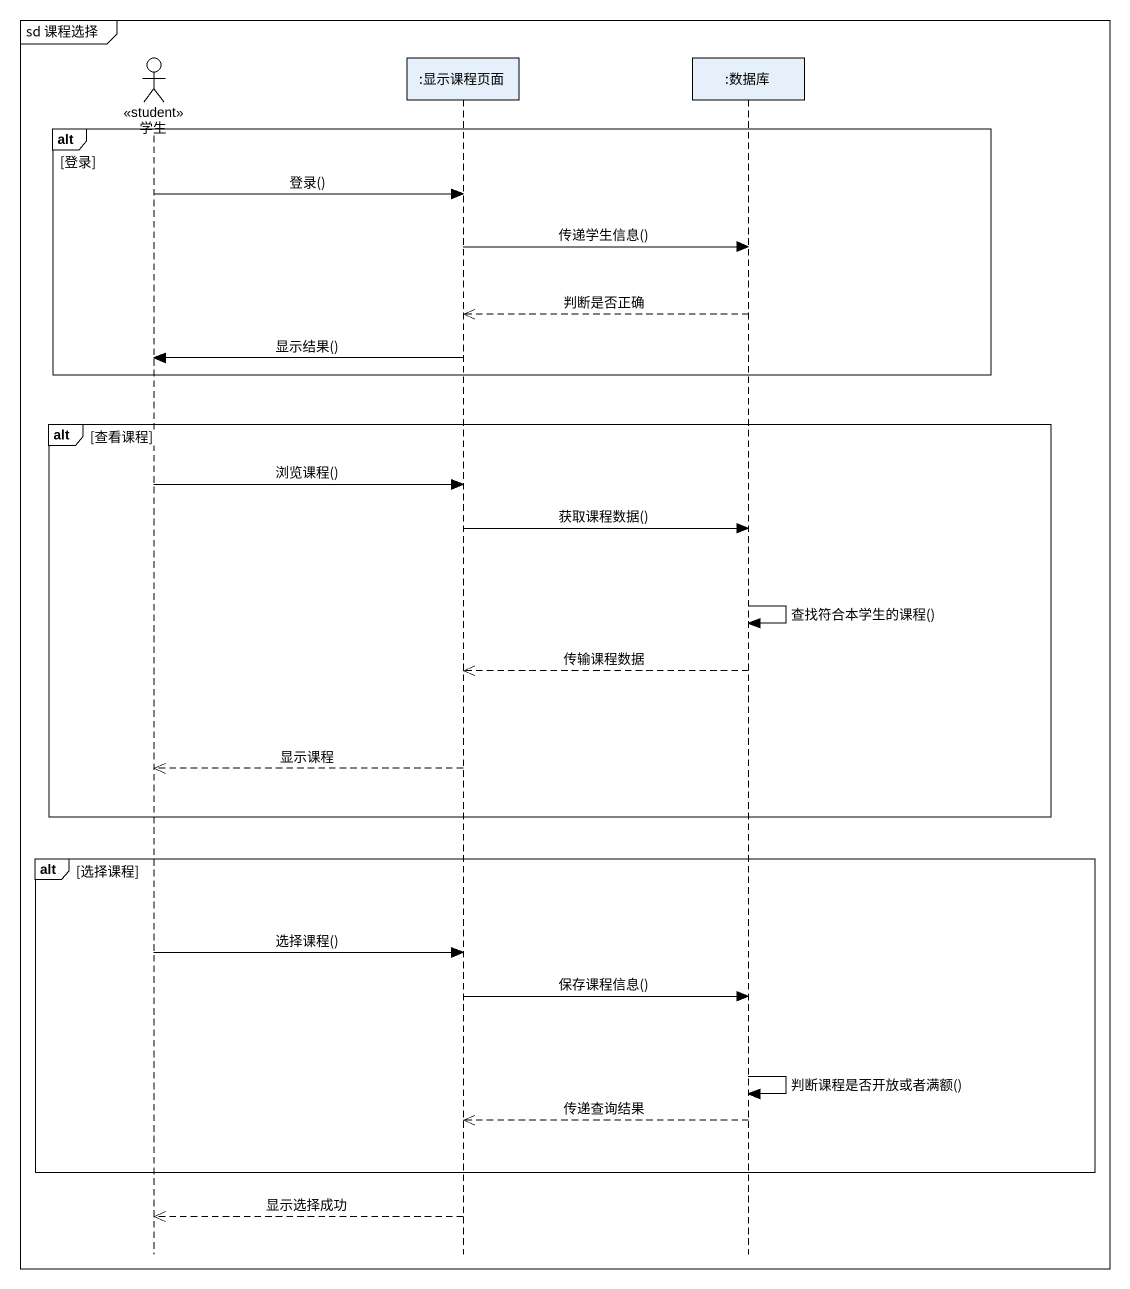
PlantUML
@startuml
mainframe sd 课程选择
hide footbox
actor 学生 <<student>>
participant ":显示课程页面" as 显示课程页面
participant ":数据库" as 数据库

alt 登录
  学生 -> 显示课程页面 : 登录()
  显示课程页面 -> 数据库 : 传递学生信息()
  数据库 -->> 显示课程页面 : 判断是否正确
  显示课程页面 -> 学生 : 显示结果()
end
alt 查看课程
  学生 -> 显示课程页面 : 浏览课程()
  显示课程页面 -> 数据库 : 获取课程数据()
  数据库 -> 数据库 : 查找符合本学生的课程()
  数据库 -->> 显示课程页面 : 传输课程数据
  显示课程页面 -->> 学生 : 显示课程
end
alt 选择课程
  学生 -> 显示课程页面 : 选择课程()
  显示课程页面 -> 数据库 : 保存课程信息()
  数据库 -> 数据库 : 判断课程是否开放或者满额()
  数据库 -->> 显示课程页面 : 传递查询结果
end
显示课程页面 -->> 学生 : 显示选择成功
@enduml
